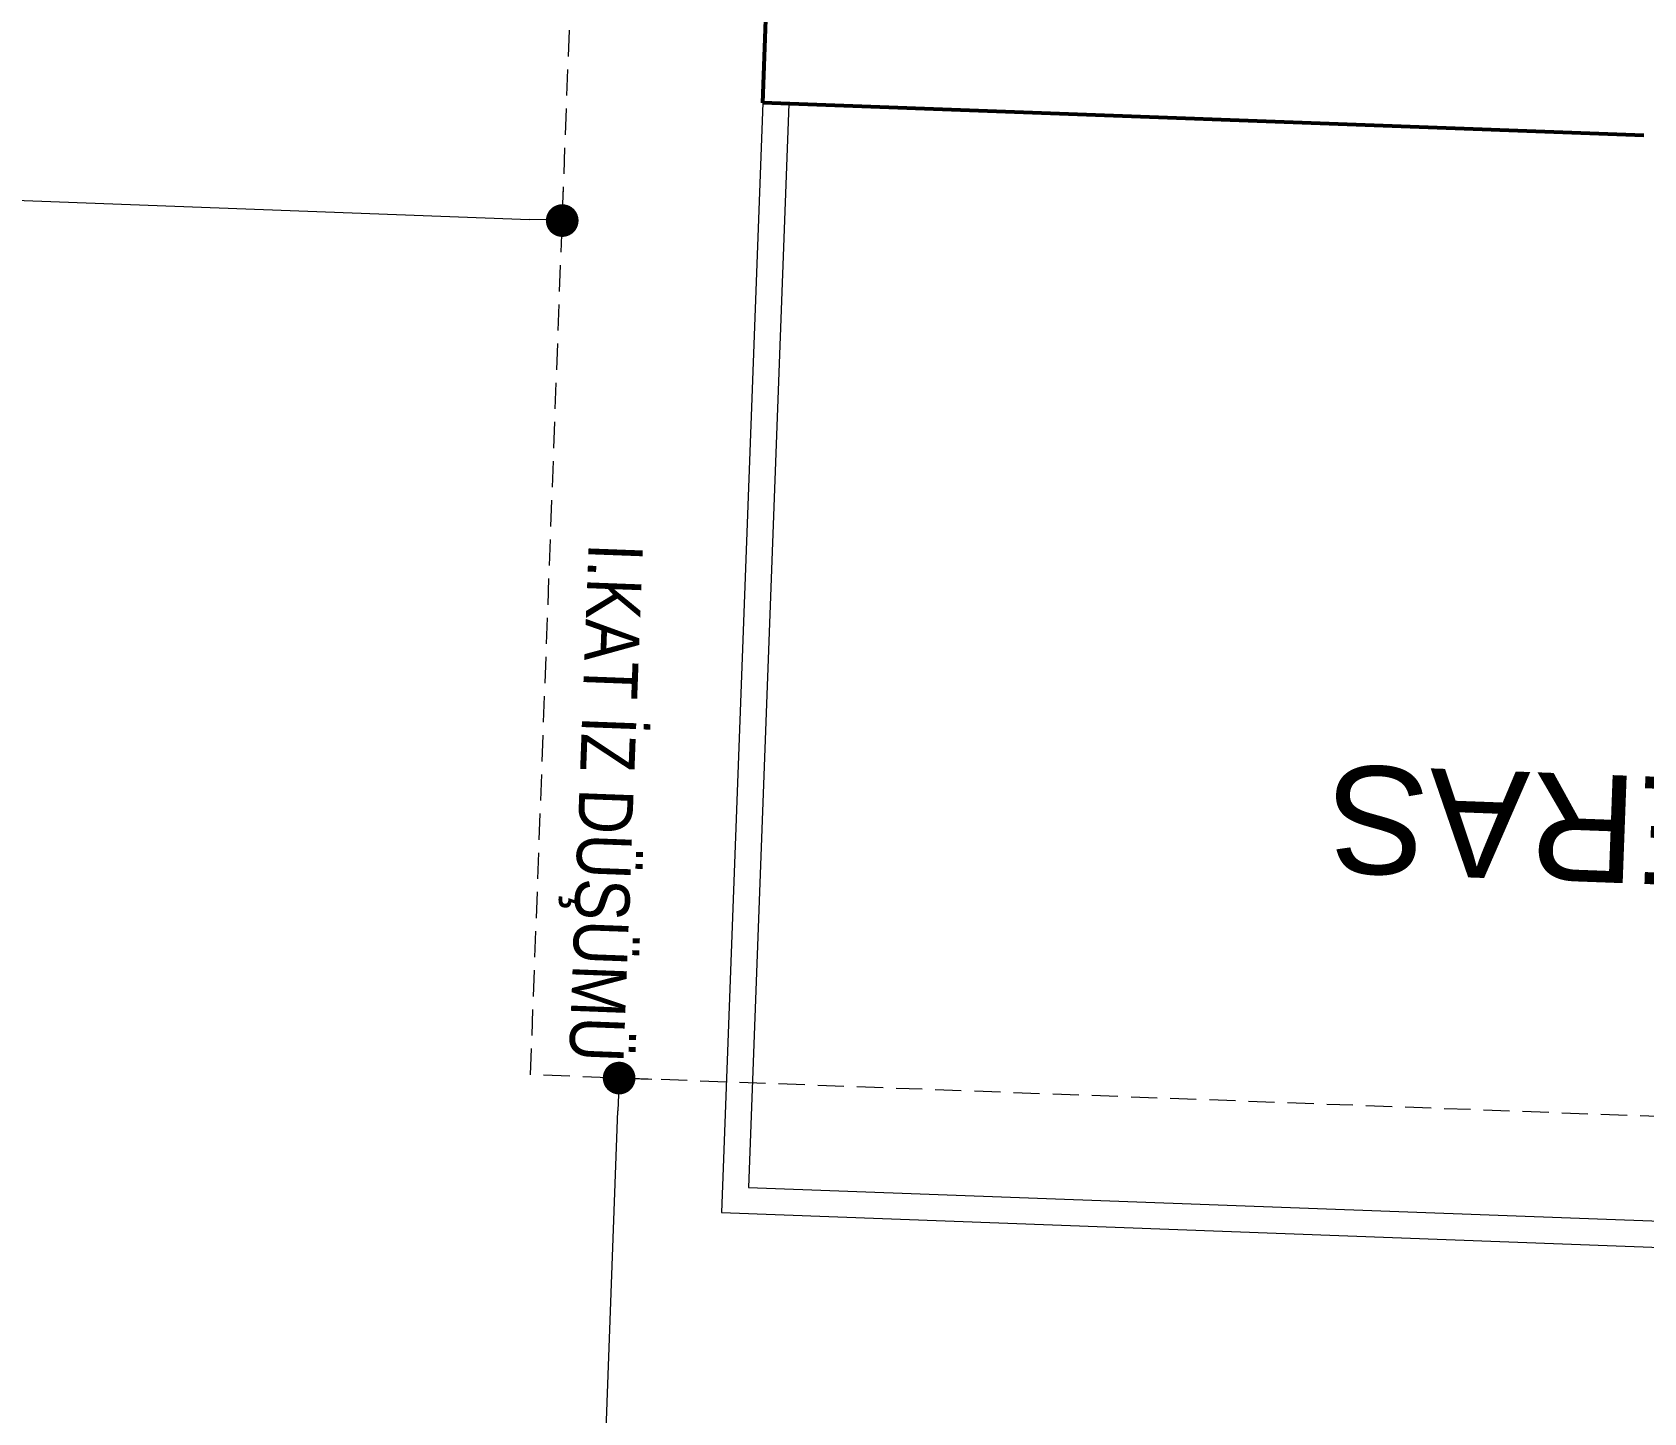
# Model space of a CAD drawing. Header units: centimetres. Extents: x 63871 to 181827, y -95930 to 42199.
# Drawn here: x 154426 to 154672.7, y 20160.9 to 20372.2 of the extents above; entities that cross this region are included whole.
import ezdxf

# ---------------------------------------------------------------- set-up
doc = ezdxf.new("R2010")
doc.units = ezdxf.units.CM
doc.linetypes.add('11-021_500-SatisOfisi_220512$0${ Diamond }', pattern=[12, 4, -2, 2, 2, -2])
for name, color, linetype, lineweight in [('A-AREA-IDEN', 7, 'Continuous', 9), ('A-FLOR-HRAL', 11, 'Continuous', 9), ('A-WALL', 12, 'Continuous', 50), ('ARM_Pen_No__252', 8, 'Continuous', 18), ('İz DÜŞÜMÜ', 7, '11-021_500-SatisOfisi_220512$0${ Diamond }', 18), ('OLUK', 222, 'Continuous', 15)]:
    doc.layers.add(name, color=color, linetype=linetype, lineweight=lineweight)
doc.layers.add('Dıış Ölçü', color=140, linetype='Continuous')
doc.styles.add('Arial', font='Arial.ttf', dxfattribs={"height": 250})
doc.styles.add('MtXpl_Arial_Narrow_1', font='')
doc.styles.add('RomanS', font='')
doc.styles.get('MtXpl_Arial_Narrow_1').set_extended_font_data('Arial Narrow')
doc.styles.get('RomanS').set_extended_font_data('Stylus BT')
doc.dimstyles.new('BÖYÜK', dxfattribs={"dimtxt": 70, "dimasz": 5, "dimexe": 5, "dimexo": 5, "dimgap": 2, "dimtad": 3, "dimdec": 0, "dimzin": 0, "dimdsep": 46, "dimtxsty": 'RomanS', "dimblk": 'DOT', "dimcen": 5, "dimadec": 0, "dimazin": 0, "dimtfac": 1, "dimtdec": 0, "dimtix": 1, "dimtofl": 0, "dimtmove": 1, "dimatfit": 0, "dimldrblk": 'DOT', "dimfxl": 10, "dimfxlon": 1, "dimtolj": 1, "dimtzin": 0, "dimarcsym": 0})

# ---------------------------------------------------------------- blocks, each defined once
blk = doc.blocks.new('HRD')
at = {"layer": 'ARM_Pen_No__252'}
h = blk.add_hatch(dxfattribs=at)
h.set_pattern_fill('AR-B816', color=256, scale=0.09)
h.set_pattern_definition([(0, (-39959.2, 0), (0, 18.288), []), (90, (-39959.2, 0), (-18.288, 18.288), [18.288, -18.288])])
h.paths.add_polyline_path([(154149.63, 35592.48), (154149.63, 35503.48), (154219.63, 35503.48), (154219.63, 35483.24), (154324.63, 35483.24), (154324.63, 35692.48), (154369.63, 35692.48), (154369.63, 35927.48), (154369.63, 35927.48), (154369.63, 36097.48), (154369.63, 36177.48), (154254.63, 36177.48), (153954.63, 36177.48), (153839.63, 36177.48), (153839.63, 35897.6), (153869.63, 35897.54), (153869.63, 35882.48), (154019.63, 35882.48), (154019.63, 35872.48), (154019.63, 35833.25, -0.444416), (154030.45, 35823.48, -0.444416), (154019.63, 35813.72), (154019.63, 35773.48), (153939.63, 35773.48), (153939.63, 35692.48), (154019.63, 35692.48), (154019.63, 35687.48), (154019.63, 35633.7), (154020.63, 35632.93), (154019.63, 35631.47), (154019.63, 35592.48), (154019.63, 35582.48), (153989.63, 35582.48), (153989.63, 35577.48), (153989.63, 35497.48), (153989.63, 35437.48), (153994.63, 35437.48), (154094.63, 35437.48), (154139.63, 35437.48), (154139.63, 35592.48)])
at = {"layer": 'A-FLOR-HRAL'}
for p, q in [((154389.63, 36367.48), (153819.63, 36367.48)), ((154389.63, 36197.48), (154389.63, 36367.48)), ((154385.63, 36363.48), (153823.63, 36363.48)), ((154385.63, 36197.48), (154385.63, 36363.48))]:
    blk.add_line(p, q, dxfattribs=at)
at = {"layer": 'A-WALL', "lineweight": 53}
for p, q in [((154254.63, 36197.48), (154389.63, 36197.48)), ((154389.63, 36197.48), (154389.63, 36097.48))]:
    blk.add_line(p, q, dxfattribs=at)
at = {"layer": 'İz DÜŞÜMÜ'}
blk.add_lwpolyline([(153819.63, 36347.48), (154419.63, 36347.49), (154419.63, 35292.49), (154159.63, 35292.49), (154159.63, 35357.48), (153819.63, 35357.48), (153819.63, 36347.48)], dxfattribs=at)
at = {"style": 'MtXpl_Arial_Narrow_1'}
blk.add_text('I.KAT İZ DÜŞÜMÜ', height=8.316, rotation=89.957, dxfattribs=at).set_placement((154413.75, 36265.76))
at = {"layer": 'A-AREA-IDEN', "insert": (154221.71, 36311.97), "char_height": 16.4692, "width": 224.1999, "attachment_point": 2, "line_spacing_factor": 0.941778, "style": 'Arial'}
blk.add_mtext('ZEMİN TERAS', dxfattribs=at)
blk = doc.blocks.new('_Dot')
at = {"color": 0, "linetype": 'ByBlock', "lineweight": -2}
blk.add_line((-0.5, 0), (-1, 0), dxfattribs=at)
at = {"color": 0, "linetype": 'ByBlock', "const_width": 0.5}
blk.add_lwpolyline([(-0.25, 0, 1), (0.25, 0, 1)], format="xyb", close=True, dxfattribs=at)
blk = doc.blocks.new('*D150')
at = {"layer": 'Defpoints', "color": 0, "transparency": 16777216}
for p in [(-1916.53, 4029.66), (-1912.94, 4029.52), (-1938.77, 3430.44)]:
    blk.add_point(p, dxfattribs=at)
at = {"layer": 'Dıış Ölçü', "color": 0, "lineweight": -2, "transparency": 16777216}
for p, q in [((-1912.94, 4029.52), (-1907.94, 4029.34)), ((-1935, 3435.3), (-1913.12, 4024.53)), ((-1935.19, 3430.31), (-1930.19, 3430.12))]:
    blk.add_line(p, q, dxfattribs=at)
at = {"layer": 'Dıış Ölçü', "color": 0, "lineweight": -2, "transparency": 16777216, "xscale": 5, "yscale": 5, "zscale": 5}
for p, rotation in [((-1912.94, 4029.52), 87.87361722026492), ((-1935.19, 3430.31), 267.8736172202649)]:
    blk.add_blockref('_Dot', p, dxfattribs=dict(at, rotation=rotation))
at = {"layer": 'Dıış Ölçü', "color": 0, "transparency": 16777216, "insert": (-1962.6, 3731.34), "char_height": 70, "attachment_point": 5, "rotation": 87.8736, "style": 'RomanS'}
blk.add_mtext('\\A1;600', dxfattribs=at)
blk = doc.blocks.new('*D159')
at = {"layer": 'Defpoints', "color": 0, "transparency": 16777216}
for p in [(-2590.76, 4185.64), (-1921.65, 4160.79), (-1921.65, 4160.79)]:
    blk.add_point(p, dxfattribs=at)
at = {"layer": 'Dıış Ölçü', "color": 0, "lineweight": -2, "transparency": 16777216}
for p, q in [((-2590.76, 4185.64), (-2590.57, 4190.63)), ((-2585.76, 4185.45), (-1926.65, 4160.97)), ((-1921.65, 4160.79), (-1921.46, 4165.78))]:
    blk.add_line(p, q, dxfattribs=at)
at = {"layer": 'Dıış Ölçü', "color": 0, "lineweight": -2, "transparency": 16777216, "xscale": 5, "yscale": 5, "zscale": 5}
for p, rotation in [((-2590.76, 4185.64), 177.8731903117559), ((-1921.65, 4160.79), 357.873190311756)]:
    blk.add_blockref('_Dot', p, dxfattribs=dict(at, rotation=rotation))
at = {"layer": 'Dıış Ölçü', "color": 0, "transparency": 16777216, "insert": (-2254.73, 4212.95), "char_height": 70, "attachment_point": 5, "rotation": 357.8732, "style": 'RomanS'}
blk.add_mtext('\\A1;670', dxfattribs=at)
blk = doc.blocks.new('yerleşim planı')
at = {"rotation": 177.873189238168}
blk.add_blockref('HRD', (153735.66, 34621.76), dxfattribs=at)
at = {"layer": 'Dıış Ölçü'}
for p1, p2, distance, picture, middle in [((-2590.76, 4185.64), (-1921.65, 4160.79), 0, '*D159', (-2254.73, 4212.95)), ((-1938.77, 3430.44), (-1916.53, 4029.66), -3.59, '*D150', (-1962.6, 3731.34))]:
    dim = blk.add_aligned_dim(p1=p1, p2=p2, distance=distance, dimstyle='BÖYÜK', dxfattribs=at)
    dim.commit()
    dim.dimension.update_dxf_attribs({"geometry": picture, "text_midpoint": middle})

msp = doc.modelspace()

# ---------------------------------------------------------------- block references
at = {"layer": 'OLUK'}
msp.add_blockref('yerleşim planı', (156428.79, 16182.58), dxfattribs=at)

doc.saveas('drawing.dxf')
